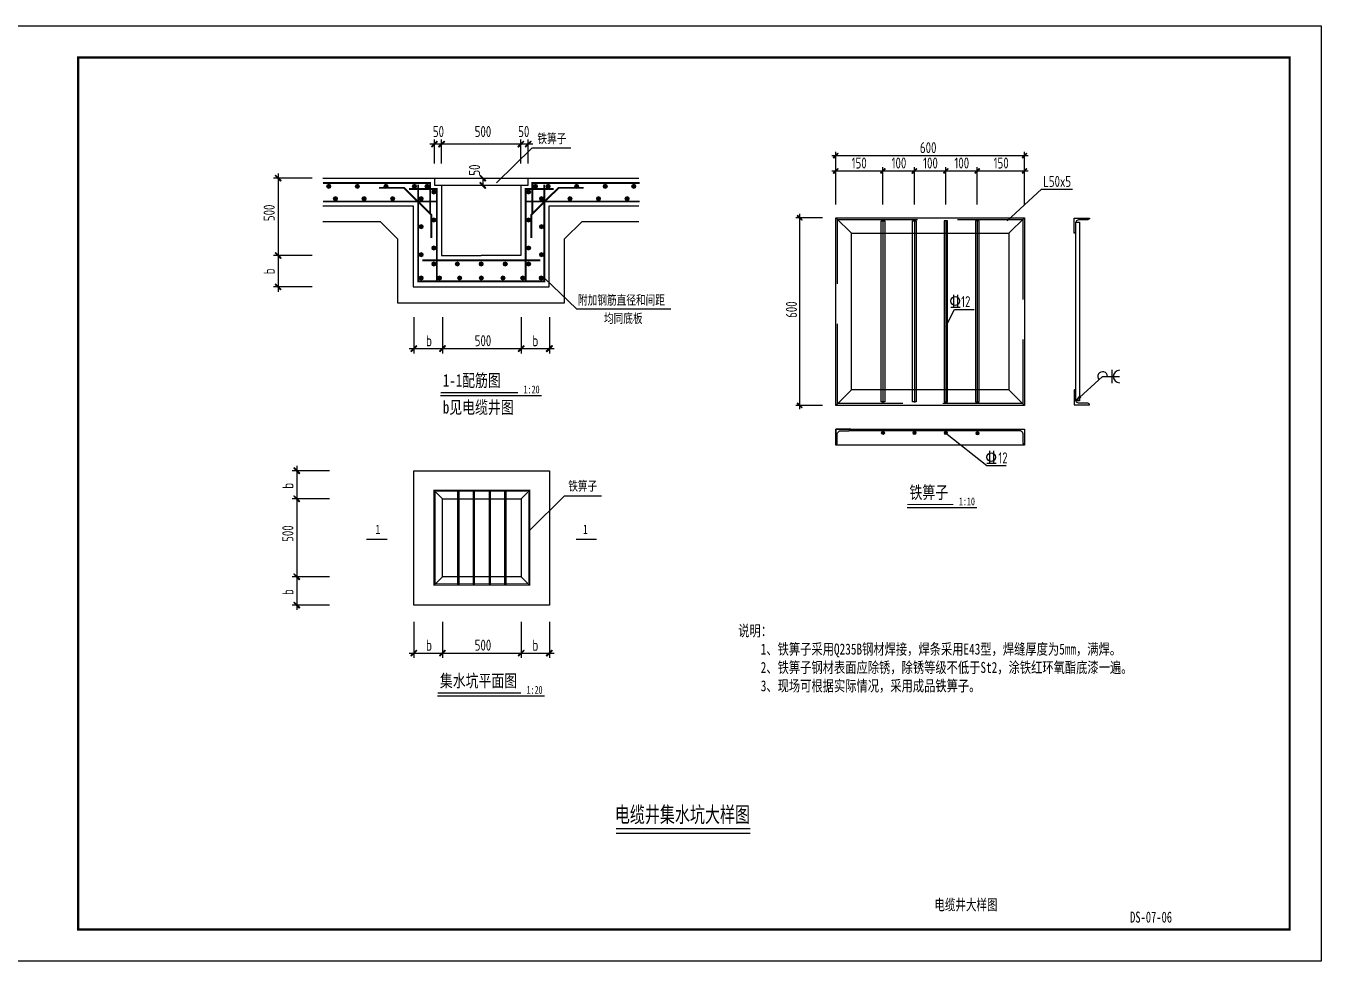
# Model space of a CAD drawing. Extents: x 2969 to 3809, y -1283 to -33.
# Drawn here: x 3397.9 to 3809.5, y -1282.8 to -985.8 of the extents above; entities that cross this region are included whole.
import ezdxf
from ezdxf.enums import TextEntityAlignment as Align

# ---------------------------------------------------------------- set-up
doc = ezdxf.new("R2010")
doc.units = 0
doc.header["$LTSCALE"] = 10
doc.linetypes.add('CENTER', pattern=[50.8, 31.75, -6.35, 6.35, -6.35])
doc.linetypes.add('DASHED', pattern=[19.05, 12.7, -6.35])
for name, color, linetype in [('0-TK', 7, 'Continuous'), ('PP-COM', 7, 'Continuous'), ('TK', 7, 'Continuous'), ('中心线', 8, 'CENTER'), ('尺寸标注', 1, 'Continuous'), ('文字', 3, 'Continuous'), ('标注引线', 3, 'Continuous'), ('轮廓', 7, 'Continuous'), ('钢筋', 4, 'Continuous')]:
    doc.layers.add(name, color=color, linetype=linetype)
doc.styles.add('GJ', font='tssdeng.shx', dxfattribs={"width": 0.75, "bigfont": 'hztxt.shx'})
doc.styles.add('HZTXT', font='仿宋_GB2312_0.ttf', dxfattribs={"width": 0.6, "height": 1.25})
doc.styles.add('ST', font='', dxfattribs={"width": 0.9})
doc.styles.add('仿宋', font='simfang.ttf', dxfattribs={"width": 0.9})
doc.styles.get('ST').set_extended_font_data('SimSun')

# ---------------------------------------------------------------- blocks, each defined once
blk = doc.blocks.new('DIAN')
for points in [[(-0.26, 0.23), (-0.35, 0), (0, 0)], [(-0.35, 0), (-0.26, -0.25), (0, 0)], [(0, 0.34), (-0.26, 0.23), (0, 0)], [(-0.26, -0.25), (0, -0.35), (0, 0)], [(0.25, 0.23), (0, 0.34), (0, 0)], [(0.33, 0), (0.25, 0.23), (0, 0)], [(0, -0.35), (0.25, -0.25), (0, 0)], [(0.25, -0.25), (0.33, 0), (0, 0)]]:
    blk.add_hatch(color=256).paths.add_polyline_path(points)
at = {"lineweight": 0}
for points in [[(-0.26, 0.23), (-0.35, 0), (0, 0), (-0.26, 0.23)], [(-0.35, 0), (-0.26, -0.25), (0, 0), (-0.35, 0)], [(0, 0.34), (-0.26, 0.23), (0, 0), (0, 0.34)], [(-0.26, -0.25), (0, -0.35), (0, 0), (-0.26, -0.25)], [(0.25, 0.23), (0, 0.34), (0, 0), (0.25, 0.23)], [(0.33, 0), (0.25, 0.23), (0, 0), (0.33, 0)], [(0, -0.35), (0.25, -0.25), (0, 0), (0, -0.35)], [(0.25, -0.25), (0.33, 0), (0, 0), (0.25, -0.25)]]:
    blk.add_lwpolyline(points, dxfattribs=at)
at = {"lineweight": 5}
for points in [[(-0.26, 0.23), (-0.35, 0), (0, 0), (-0.26, 0.23)], [(-0.35, 0), (-0.26, -0.25), (0, 0), (-0.35, 0)], [(0, 0.34), (-0.26, 0.23), (0, 0), (0, 0.34)], [(-0.26, -0.25), (0, -0.35), (0, 0), (-0.26, -0.25)], [(0.25, 0.23), (0, 0.34), (0, 0), (0.25, 0.23)], [(0.33, 0), (0.25, 0.23), (0, 0), (0.33, 0)], [(0, -0.35), (0.25, -0.25), (0, 0), (0, -0.35)], [(0.25, -0.25), (0.33, 0), (0, 0), (0.25, -0.25)]]:
    blk.add_lwpolyline(points, dxfattribs=at)
blk = doc.blocks.new('K-建筑标记')
at = {"lineweight": 5}
blk.add_hatch(color=256, dxfattribs=at).paths.add_polyline_path([(0.97, 0.8), (0.8, 0.97), (-0.97, -0.8), (-0.8, -0.97)])
blk.add_lwpolyline([(-0.8, -0.97), (-0.97, -0.8), (0.8, 0.97), (0.97, 0.8)], close=True, dxfattribs=at)
blk.add_lwpolyline([(0.09, -0.09), (-0.09, 0.09)], dxfattribs=at)
blk = doc.blocks.new('K-箭头')
at = {"lineweight": 5}
blk.add_hatch(color=256, dxfattribs=at).paths.add_polyline_path([(0, 0), (2.39, -0.4), (2.39, 0), (2.39, 0.4)])
for points in [[(0, 0), (2.39, 0.4), (2.39, 0)], [(0, 0), (2.39, -0.4), (2.39, 0)]]:
    blk.add_lwpolyline(points, dxfattribs=at)

msp = doc.modelspace()

# ---------------------------------------------------------------- linework, layer by layer
at = {"linetype": 'Continuous', "const_width": 0.7}
msp.add_lwpolyline([(3414.454, -995.813), (3799.454, -995.813), (3799.454, -1272.813), (3414.454, -1272.813)], close=True, dxfattribs=at)
at = {"layer": '0-TK'}
msp.add_lwpolyline([(3389.454, -985.813), (3809.454, -985.813), (3809.454, -1282.813), (3389.454, -1282.813)], close=True, dxfattribs=at)
at = {"layer": 'PP-COM'}
for p, q in [((3692.609, -1071.176), (3692.609, -1075.097)), ((3693.931, -1071.176), (3693.931, -1075.097)), ((3691.824, -1075.097), (3694.758, -1075.097)), ((3704.024, -1120.798), (3704.024, -1124.719)), ((3705.346, -1120.798), (3705.346, -1124.719)), ((3703.239, -1124.719), (3706.173, -1124.719))]:
    msp.add_line(p, q, dxfattribs=at)
for centre in [(3693.193, -1073.162), (3704.608, -1122.784)]:
    msp.add_circle(centre, 1.401, dxfattribs=at)
at = {"layer": 'TK'}
for p, q in [((3585.453, -1240.75), (3628.01, -1240.75)), ((3585.453, -1242.229), (3628.01, -1242.229))]:
    msp.add_line(p, q, dxfattribs=at)
at = {"layer": '中心线', "linetype": 'CENTER', "ltscale": 0.5}
for points in [[(3670.204, -1047.561), (3670.204, -1105.405)], [(3680.194, -1047.561), (3680.194, -1105.405)], [(3690.198, -1047.561), (3690.198, -1105.405)], [(3700.189, -1047.561), (3700.189, -1105.405)]]:
    msp.add_lwpolyline(points, dxfattribs=at)
at = {"layer": '尺寸标注'}
for points in [[(3558.964, -1023.333), (3527.675, -1023.333), (3526.175, -1023.333)], [(3527.675, -1029.472), (3527.675, -1021.833)], [(3529.967, -1029.472), (3529.967, -1021.833)], [(3555.172, -1029.472), (3555.172, -1021.833)], [(3557.464, -1029.472), (3557.464, -1021.833)], [(3654.009, -1026.996), (3715.184, -1026.996), (3716.384, -1026.996)], [(3655.209, -1042.57), (3655.209, -1025.796)], [(3715.184, -1042.57), (3715.184, -1025.796)], [(3477.996, -1032.643), (3477.996, -1068.713), (3477.996, -1070.213)], [(3654.009, -1031.871), (3715.184, -1031.871), (3716.384, -1031.871)], [(3670.204, -1042.581), (3670.204, -1030.671)], [(3680.194, -1042.581), (3680.194, -1030.671)], [(3690.198, -1042.581), (3690.198, -1030.671)], [(3700.189, -1042.581), (3700.189, -1030.671)], [(3488.786, -1034.143), (3476.496, -1034.143)], [(3543.026, -1034.143), (3543.026, -1036.43)], [(3651.036, -1046.721), (3642.548, -1046.721)], [(3643.748, -1045.521), (3643.748, -1106.34), (3643.748, -1107.54)], [(3488.786, -1058.717), (3476.496, -1058.717)], [(3488.786, -1068.713), (3476.496, -1068.713)], [(3521.131, -1078.359), (3521.131, -1089.805)], [(3530.218, -1078.359), (3530.218, -1089.805)], [(3555.244, -1078.359), (3555.244, -1089.805)], [(3564.195, -1078.359), (3564.195, -1089.805)], [(3519.631, -1088.305), (3564.195, -1088.305), (3565.695, -1088.305)], [(3651.036, -1106.34), (3642.548, -1106.34)], [(3494.297, -1127.066), (3482.426, -1127.066)], [(3483.926, -1125.566), (3483.926, -1169.749), (3483.926, -1171.249)], [(3494.297, -1136.004), (3482.426, -1136.004)], [(3494.297, -1160.763), (3482.426, -1160.763)], [(3494.297, -1169.749), (3482.426, -1169.749)], [(3521.131, -1175.06), (3521.131, -1186.506)], [(3530.218, -1175.06), (3530.218, -1186.506)], [(3555.244, -1175.06), (3555.244, -1186.506)], [(3564.195, -1175.06), (3564.195, -1186.506)], [(3519.631, -1185.006), (3564.195, -1185.006), (3565.695, -1185.006)]]:
    msp.add_lwpolyline(points, dxfattribs=at)
at = {"layer": '标注引线'}
for p, q in [((3561.712, -1103.255), (3529.627, -1103.255)), ((3700.059, -1138.817), (3677.924, -1138.817)), ((3562.661, -1198.66), (3528.678, -1198.66))]:
    msp.add_line(p, q, dxfattribs=at)
for points in [[(3547.457, -1035.642), (3558.714, -1024.539), (3571.029, -1024.539)], [(3562.632, -1065.94), (3572.793, -1075.62), (3602.801, -1075.62)], [(3731.501, -1104.911), (3740.023, -1097.161), (3745.407, -1097.161)], [(3742.914, -1095.042), (3742.914, -1099.318)], [(3557.914, -1146.111), (3568.979, -1135.065), (3580.737, -1135.065)]]:
    msp.add_lwpolyline(points, dxfattribs=at)
at = {"layer": '标注引线', "const_width": 0.4}
for points in [[(3554.198, -1102.255), (3529.627, -1102.255)], [(3692.545, -1137.817), (3677.924, -1137.817)], [(3555.147, -1197.66), (3528.678, -1197.66)]]:
    msp.add_lwpolyline(points, dxfattribs=at)
at = {"layer": '标注引线'}
for centre, radius, start, end in [((3740.023, -1097.161), 1.529, 0, 222.28683), ((3745.407, -1097.161), 1.979, 90, 270)]:
    msp.add_arc(centre, radius, start, end, dxfattribs=at)
at = {"layer": '轮廓'}
for points in [[(3492.252, -1034.143), (3592.665, -1034.143)], [(3527.675, -1034.143), (3527.675, -1036.43), (3557.464, -1036.43), (3557.464, -1034.143)], [(3529.967, -1036.43), (3529.967, -1058.717), (3542.569, -1058.717)], [(3555.172, -1036.43), (3555.172, -1058.717), (3542.569, -1058.717)], [(3492.252, -1042.933), (3520.963, -1042.933), (3520.963, -1068.713), (3564.099, -1068.713), (3564.099, -1042.933), (3592.665, -1042.933)], [(3492.252, -1047.943), (3510.414, -1047.943), (3515.951, -1053.476), (3515.951, -1073.795), (3569.034, -1073.795), (3569.034, -1053.476), (3574.635, -1047.943), (3592.665, -1047.943)], [(3655.209, -1046.721), (3660.218, -1051.671)], [(3710.174, -1051.671), (3715.184, -1046.721)], [(3730.944, -1046.894), (3735.854, -1046.894), (3735.819, -1047.039), (3735.659, -1047.193), (3735.329, -1047.369), (3732.352, -1047.369), (3732.114, -1047.461), (3731.895, -1047.605), (3731.755, -1047.739), (3731.603, -1047.944), (3731.501, -1048.104), (3731.454, -1048.262), (3731.426, -1048.447), (3731.426, -1051.022), (3731.361, -1051.236), (3731.27, -1051.431), (3731.138, -1051.624), (3731.045, -1051.675), (3730.944, -1051.675), (3730.944, -1046.894)], [(3660.218, -1101.391), (3655.209, -1106.34)], [(3710.174, -1101.391), (3715.184, -1106.34)], [(3730.944, -1106.121), (3735.854, -1106.121), (3735.819, -1105.976), (3735.659, -1105.822), (3735.329, -1105.646), (3732.352, -1105.646), (3732.114, -1105.554), (3731.895, -1105.41), (3731.755, -1105.276), (3731.603, -1105.072), (3731.501, -1104.911), (3731.454, -1104.753), (3731.426, -1104.568), (3731.426, -1101.993), (3731.361, -1101.779), (3731.27, -1101.584), (3731.138, -1101.391), (3731.045, -1101.34), (3730.944, -1101.34), (3730.944, -1106.121)], [(3655.231, -1113.905), (3655.231, -1118.815), (3655.376, -1118.779), (3655.53, -1118.62), (3655.706, -1118.29), (3655.706, -1115.312), (3655.798, -1115.074), (3655.942, -1114.856), (3656.075, -1114.715), (3656.28, -1114.564), (3656.441, -1114.462), (3656.599, -1114.415), (3656.784, -1114.386), (3659.359, -1114.386), (3659.573, -1114.322), (3659.768, -1114.23), (3659.961, -1114.099), (3660.012, -1114.006), (3660.012, -1113.905), (3655.231, -1113.905)], [(3711.11, -1114.386), (3659.359, -1114.386)], [(3715.238, -1113.905), (3715.238, -1118.815), (3715.093, -1118.779), (3714.94, -1118.62), (3714.763, -1118.29), (3714.763, -1115.312), (3714.671, -1115.074), (3714.527, -1114.856), (3714.394, -1114.715), (3714.189, -1114.564), (3714.028, -1114.462), (3713.871, -1114.415), (3713.686, -1114.386), (3711.11, -1114.386), (3710.896, -1114.322), (3710.702, -1114.23), (3710.508, -1114.099), (3710.458, -1114.006), (3710.458, -1113.905), (3715.238, -1113.905)], [(3530.218, -1136.004), (3527.548, -1133.334)], [(3555.244, -1136.004), (3557.914, -1133.334)], [(3530.218, -1160.763), (3527.548, -1163.433)], [(3555.244, -1160.763), (3557.914, -1163.433)]]:
    msp.add_lwpolyline(points, dxfattribs=at)
for points in [[(3655.209, -1046.721), (3715.184, -1046.721), (3715.184, -1106.34), (3655.209, -1106.34)], [(3669.635, -1047.712), (3670.772, -1047.712), (3670.772, -1105.224), (3669.635, -1105.224)], [(3679.625, -1047.712), (3680.763, -1047.712), (3680.763, -1105.224), (3679.625, -1105.224)], [(3690.767, -1047.712), (3689.629, -1047.712), (3689.629, -1105.224), (3690.767, -1105.224)], [(3700.758, -1047.712), (3699.62, -1047.712), (3699.62, -1105.224), (3700.758, -1105.224)], [(3731.501, -1048.104), (3732.674, -1048.104), (3732.674, -1104.911), (3731.501, -1104.911)], [(3660.218, -1051.671), (3710.174, -1051.671), (3710.174, -1101.391), (3660.218, -1101.391)], [(3655.231, -1113.905), (3715.238, -1113.905), (3715.238, -1118.961), (3655.231, -1118.961)], [(3521.131, -1127.066), (3564.195, -1127.066), (3564.195, -1169.749), (3521.131, -1169.749)], [(3530.218, -1136.004), (3555.244, -1136.004), (3555.244, -1160.763), (3530.218, -1160.763)]]:
    msp.add_lwpolyline(points, close=True, dxfattribs=at)
at = {"layer": '轮廓', "color": 3, "linetype": 'DASHED', "ltscale": 0.2}
msp.add_lwpolyline([(3655.769, -1047.281), (3714.624, -1047.281), (3714.624, -1105.78), (3655.769, -1105.78)], close=True, dxfattribs=at)
at = {"layer": '轮廓', "const_width": 0.4}
msp.add_lwpolyline([(3527.548, -1133.334), (3557.914, -1133.334), (3557.914, -1163.433), (3527.548, -1163.433)], close=True, dxfattribs=at)
at = {"layer": '轮廓', "color": 3, "linetype": 'DASHED', "ltscale": 0.2, "const_width": 0.3}
msp.add_lwpolyline([(3527.948, -1133.734), (3557.514, -1133.734), (3557.514, -1163.033), (3527.948, -1163.033)], close=True, dxfattribs=at)
at = {"layer": '轮廓', "const_width": 0.8}
for points in [[(3535.256, -1133.334), (3535.256, -1163.433)], [(3540.195, -1133.334), (3540.195, -1163.433)], [(3545.267, -1133.334), (3545.267, -1163.433)], [(3550.206, -1133.334), (3550.206, -1163.433)]]:
    msp.add_lwpolyline(points, dxfattribs=at)
at = {"layer": '轮廓', "color": 3, "const_width": 0.4}
for points in [[(3512.672, -1148.884), (3506.05, -1148.884)], [(3572.653, -1148.884), (3579.275, -1148.884)]]:
    msp.add_lwpolyline(points, dxfattribs=at)
at = {"layer": '钢筋', "const_width": 0.6}
for points in [[(3492.252, -1035.671), (3526.336, -1035.671), (3526.336, -1045.448)], [(3510.028, -1037.245), (3518.017, -1037.245), (3526.668, -1045.775), (3526.668, -1053.169)], [(3522.507, -1036.229), (3522.507, -1066.952), (3542.569, -1066.952)], [(3562.632, -1036.229), (3562.632, -1066.952), (3542.569, -1066.952)], [(3575.111, -1037.245), (3567.122, -1037.245), (3558.471, -1045.775), (3558.471, -1053.169)], [(3592.887, -1035.671), (3558.803, -1035.671), (3558.803, -1045.448)], [(3492.252, -1041.568), (3528.433, -1041.568)], [(3519.567, -1037.584), (3528.433, -1037.584), (3528.433, -1066.952)], [(3565.572, -1037.584), (3556.706, -1037.584), (3556.706, -1066.952)], [(3592.887, -1041.568), (3556.706, -1041.568)], [(3523.793, -1060.266), (3542.569, -1060.266)], [(3561.346, -1060.266), (3542.569, -1060.266)]]:
    msp.add_lwpolyline(points, dxfattribs=at)
at = {"layer": '钢筋'}
for points in [[(3709.707, -1047.754), (3720.591, -1037.665), (3730.466, -1037.665)], [(3690.198, -1081.314), (3692.919, -1075.85), (3699.243, -1075.85)], [(3690.621, -1115.467), (3703.236, -1125.463), (3709.42, -1125.463)]]:
    msp.add_lwpolyline(points, dxfattribs=at)

# ---------------------------------------------------------------- block references
at = {"layer": '尺寸标注'}
for p in [(3527.675, -1023.333), (3529.967, -1023.333), (3555.172, -1023.333), (3557.464, -1023.333), (3521.131, -1088.305), (3530.218, -1088.305), (3555.244, -1088.305), (3564.195, -1088.305), (3521.131, -1185.006), (3530.218, -1185.006), (3555.244, -1185.006), (3564.195, -1185.006)]:
    msp.add_blockref('K-建筑标记', p, dxfattribs=at)
at = {"layer": '尺寸标注', "xscale": 0.8000000000029104, "yscale": 0.8000000000029104, "zscale": 0.8000000000029104}
for p in [(3655.209, -1026.996), (3715.184, -1026.996), (3655.209, -1031.871), (3670.204, -1031.871), (3680.194, -1031.871), (3690.198, -1031.871), (3700.189, -1031.871), (3715.184, -1031.871)]:
    msp.add_blockref('K-建筑标记', p, dxfattribs=at)
at = {"layer": '尺寸标注', "rotation": 90}
for p in [(3477.996, -1034.143), (3543.026, -1034.143), (3543.026, -1036.43), (3477.996, -1058.717), (3477.996, -1068.713), (3483.926, -1127.066), (3483.926, -1136.004), (3483.926, -1160.763), (3483.926, -1169.749)]:
    msp.add_blockref('K-建筑标记', p, dxfattribs=at)
at = {"layer": '尺寸标注', "xscale": 0.7999999999992724, "yscale": 0.7999999999992724, "zscale": 0.7999999999992724, "rotation": 90}
for p in [(3643.748, -1046.721), (3643.748, -1106.34)]:
    msp.add_blockref('K-建筑标记', p, dxfattribs=at)
at = {"layer": '标注引线', "xscale": 0.8000000000026327, "yscale": 0.8000000000026327, "zscale": 0.8000000000026327, "rotation": 42.28683027964513}
msp.add_blockref('K-箭头', (3731.501, -1104.911), dxfattribs=at)
at = {"layer": '钢筋'}
for p, xscale, yscale, zscale in [((3494.127, -1036.762), 2, 2, 2), ((3503.204, -1036.762), 2, 2, 2), ((3512.286, -1036.762), 2, 2, 2), ((3521.338, -1036.762), 2, 2, 2), ((3525.36, -1036.762), 2, 2, 2), ((3559.779, -1036.762), -2, 2, 2), ((3563.801, -1036.762), -2, 2, 2), ((3572.853, -1036.762), -2, 2, 2), ((3581.935, -1036.762), -2, 2, 2), ((3591.012, -1036.762), -2, 2, 2), ((3496.244, -1040.623), 2, 2, 2), ((3505.334, -1040.623), 2, 2, 2), ((3514.4, -1040.623), 2, 2, 2), ((3523.46, -1040.623), 2, 2, 2), ((3527.519, -1038.514), 2, 2, 2), ((3557.62, -1038.514), -2, 2, 2), ((3561.678, -1040.623), -2, 2, 2), ((3570.739, -1040.623), -2, 2, 2), ((3579.805, -1040.623), -2, 2, 2), ((3588.895, -1040.623), -2, 2, 2), ((3523.46, -1049.527), 2, 2, 2), ((3527.519, -1047.441), 2, 2, 2), ((3557.62, -1047.441), -2, 2, 2), ((3561.678, -1049.527), -2, 2, 2), ((3523.46, -1058.485), 2, 2, 2), ((3527.519, -1056.312), 2, 2, 2), ((3557.62, -1056.312), -2, 2, 2), ((3561.678, -1058.485), -2, 2, 2), ((3527.519, -1061.366), 2, 2, 2), ((3534.98, -1061.366), 2, 2, 2), ((3542.556, -1061.366), 2, 2, 2), ((3550.159, -1061.366), -2, 2, 2), ((3557.62, -1061.366), -2, 2, 2), ((3523.46, -1065.816), 2, 2, 2), ((3529.317, -1065.816), 2, 2, 2), ((3535.697, -1065.816), 2, 2, 2), ((3542.583, -1065.816), 2, 2, 2), ((3549.468, -1065.816), 2, 2, 2), ((3555.73, -1065.816), 2, 2, 2), ((3561.64, -1065.816), 2, 2, 2), ((3670.234, -1115.003), 1.599999999998545, 1.599999999998545, 1.599999999998545), ((3680.234, -1115.032), 1.599999999998545, 1.599999999998545, 1.599999999998545), ((3690.223, -1115.068), 1.599999999998545, 1.599999999998545, 1.599999999998545), ((3700.24, -1115.167), 1.599999999998545, 1.599999999998545, 1.599999999998545)]:
    msp.add_blockref('DIAN', p, dxfattribs=dict(at, xscale=xscale, yscale=yscale, zscale=zscale))

# ---------------------------------------------------------------- texts
at = {"linetype": 'Continuous', "style": '仿宋', "width": 0.7}
for s, p in [('电缆井大样图', (3696.587, -1264.873)), ('DS-07-06', (3755.421, -1268.843))]:
    msp.add_text(s, height=3.5, dxfattribs=at).set_placement(p, align=Align.MIDDLE)
at = {"insert": (3624.234, -1176.138), "char_height": 3.5, "width": 161.64445, "attachment_point": 1, "style": 'ST'}
msp.add_mtext('{\\W0.75;说明：\\P    1、铁箅子采用Q235B钢材焊接，焊条采用E43型，焊缝厚度为5mm，满焊。\\P    2、铁箅子钢材表面应除锈，除锈等级不低于St2，涂铁红环氧酯底漆一遍。\\P    3、现场可根据实际情况，采用成品铁箅子。\\P}    ', dxfattribs=at)
at = {"layer": 'TK', "color": 152, "style": 'HZTXT', "width": 0.7}
msp.add_text('电缆井集水坑大样图', height=5, dxfattribs=at).set_placement((3585.01, -1236.277), align=Align.MIDDLE_LEFT)
at = {"layer": '尺寸标注', "style": 'GJ', "width": 0.75}
for s, p in [('50', (3528.949, -1021.107)), ('500', (3543.107, -1021.107)), ('50', (3556.076, -1021.107)), ('600', (3684.596, -1026.23)), ('150', (3662.659, -1031.105)), ('100', (3675.296, -1031.105)), ('100', (3685.314, -1031.105)), ('100', (3695.262, -1031.105)), ('150', (3707.771, -1031.105)), ('b', (3525.966, -1087.533)), ('500', (3543.107, -1087.533)), ('b', (3559.753, -1087.533)), ('b', (3525.966, -1184.233)), ('500', (3543.107, -1184.233)), ('b', (3559.753, -1184.233))]:
    msp.add_text(s, height=3.5, dxfattribs=at).set_placement(p, align=Align.CENTER)
for s, p in [('50', (3542.185, -1031.598)), ('500', (3476.917, -1045.181)), ('b', (3476.917, -1063.762)), ('600', (3642.885, -1075.913)), ('b', (3482.847, -1131.878)), ('500', (3482.847, -1147.042)), ('b', (3482.847, -1165.623))]:
    msp.add_text(s, height=3.5, rotation=90, dxfattribs=at).set_placement(p, align=Align.CENTER)
at = {"layer": '文字', "style": 'HZTXT', "width": 0.75}
for s, height, p in [('1-1配筋图', 4, (3530.362, -1100.4)), ('1:20', 2.5, (3556.006, -1102.523)), ('b见电缆井图', 4, (3530.362, -1108.934)), ('铁箅子', 4, (3678.659, -1135.962)), ('1:10', 2.5, (3694.353, -1138.085)), ('集水坑平面图', 4, (3529.413, -1195.806)), ('1:20', 2.5, (3556.955, -1197.929))]:
    msp.add_text(s, height=height, dxfattribs=at).set_placement(p)
at = {"layer": '轮廓', "color": 3, "style": 'HZTXT', "width": 0.75}
for s, p in [('铁箅子', (3560.396, -1023.058)), ('附加钢筋直径和间距', (3573.304, -1074.337)), ('均同底板', (3581.562, -1080.17)), ('铁箅子', (3570.218, -1133.419)), ('1', (3508.95, -1147.19)), ('1', (3574.874, -1147.19))]:
    msp.add_text(s, height=3, dxfattribs=at).set_placement(p)
at = {"layer": '钢筋', "style": 'GJ', "width": 0.75}
for s, p in [('L50x5', (3721.133, -1036.947)), (' 12', (3693.462, -1075.131)), ('  12', (3703.691, -1124.745))]:
    msp.add_text(s, height=3.5, dxfattribs=at).set_placement(p)

doc.saveas('drawing.dxf')
